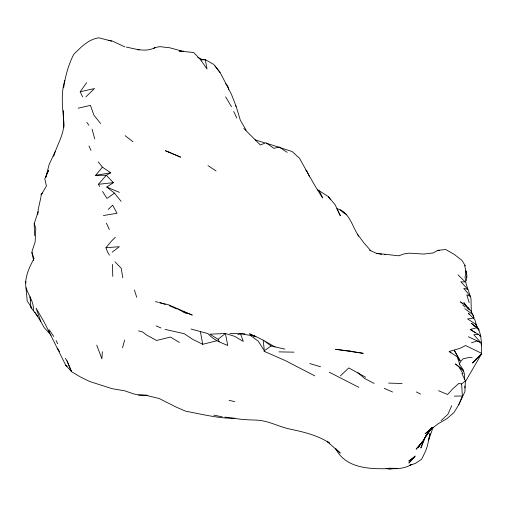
<?xml version="1.0" encoding="UTF-8"?>
<svg xmlns="http://www.w3.org/2000/svg" width="507" height="507" viewBox="0 0 507 507"><rect width="100%" height="100%" fill="white"/><g stroke="black" fill="none" stroke-linecap="round" stroke-linejoin="round"><path stroke-width="0.76" d="M466.364 280.675L466.871 275.377L464.697 265.643L465.318 265.877L461.89 260.294L454.107 254.305L445.742 249.539L437.972 250.3L433.193 252.923L423.839 254.07L409.086 253.164L404.199 253.874L398.743 255.794L376.524 253.361L369.565 250.205M63.755 127.333L63.331 110.818L63.831 126.978M102.357 351.725L101.875 358.836L96.736 345.096M31.795 252.296L34.07 258.608C29.298 267.056 24.273 278.02 26.009 287.773C28.646 295.518 34.127 302.096 33.443 310.778L37.531 316.038M37.727 214.366L38.285 209.087L40.883 197.388M466.066 271.79L465.046 277.171L466.193 284.142L470.959 298.217L471.333 312.445M40.966 196.659L41.289 193.744L42.525 193.123M63.711 87.426C65.359 76.025 68.464 64.687 73.705 54.401C80.847 47.373 88.376 39.229 98.846 37.816L111.698 41.099M64.763 80.556C60.536 94.473 62.741 108.492 63.844 122.605C64.136 134.767 56.847 145.008 53.679 156.352M464.431 379.483C465.534 373.532 462.834 368.443 459.165 363.994L459.786 364.318L457.238 356.884L449.196 351.452L459.722 348.442L465.648 345.552L481.644 353.347L481.346 341.604L480.516 334.861L478.31 328.853L471.554 323.428L479.033 330.038L475.705 324.239L467.593 318.947L472.448 318.295M481.574 353.816L472.511 362.923L481.574 353.816L465.375 381.644M460.128 362.803L460.369 361.745L463.1 358.855L469.412 357.359L472.175 357.334M122.536 347.783L124.64 340.07M55.326 151.238L49.166 164.452L45.712 177.532L46.866 174.585M34.489 235.628L34.203 223.625L38.164 211.666M433.079 427.306L428.485 440.551L430.037 433.637L427.407 445.887L425.722 450.786L421.678 459.222L415.258 463.468L409.878 465.217L411.906 464.311C404.909 468.525 396.664 469.374 388.692 468.253L397.564 468.36C376.34 469.064 347.124 471.142 335.723 448.733L340.235 453.068L327.23 441.591M47.443 173.109L48.596 170.162L44.793 178.775L46.422 185.999L41.187 194.884M425.024 437.313L420.804 448.023L425.861 435.57M432.179 427.731L425.081 433.808L438.13 423.789L446.825 418.769L453.942 412.584L458.765 404.719L462.397 395.973L461.604 383.983L465.401 380.922L461.883 373.507L462.999 373.621L459.57 368.038M451.731 405.682L447.915 414.289L441.033 420.645M458.765 404.719L464.913 391.689L465.401 380.922M420.74 443.549L418.148 447.77L432.065 427.49M82.647 96.907L80.201 91.754L86.634 82.628M431.749 427.914L425.576 436.54L430.899 429.042L427.528 432.693L432.135 427.902M102.395 167.152L110.729 172.767L106.286 175.257L95.595 175.359L102.395 167.152L98.288 161.879M109.43 255.135L107.522 251.941L105.938 247.714L111.293 241.281L115.336 237.27M99.645 186.544L98.377 184.307L106.286 175.257L113.391 182.659L106.762 187.026L114.481 193.135L121.154 201.425M153.963 48.596L154.939 47.595L159.825 46.65L169.693 47.766L182.907 51.34L183.667 51.042M85.936 96.818L94.441 88.554L80.201 91.754M108.232 209.435L112.674 205.151L117.035 213.282L103.396 215.551M340.406 375.871L348.753 367.924L365.598 377.208M191.057 329.056L208.111 333.669C212.965 339.709 220.767 342.567 227.751 345.451L225.419 333.486L209.892 334.195L218.118 339.253L225.419 333.486L234.697 336.35L243.322 341.433L240.489 333.733L237.853 334.747M112.174 252.182L119.348 246.7L105.938 247.714M107.611 197.983L114.481 193.135M284.814 349.076L271.106 345.983L264.305 350.705L264.61 351.503L285.365 360.616L314.752 375.845M154.939 47.595C146.022 52.563 135.635 48.938 126.363 47.088M471.497 342.814L476.91 341.008L480.731 342.51L481.46 345.134M165.067 329.373L184.269 333.739L192.635 339.322L202.711 344.285L216.958 340.755M475.262 332.807L470.243 329.423L475.363 328.219M78.154 108.181L90.436 105.386L93.909 115.152L100.557 123.505M95.595 175.359L110.729 172.767M394.528 468.506L389.794 469.184L386.144 468.417M469.298 314.505L468.417 313.294L468.76 313.25M98.377 184.307L113.391 182.659M479.654 335.767L480.902 336.61L478.513 334.392L473.811 334.728L480.731 342.51L468.303 336.749M182.907 51.34L179.129 51.042L193.617 52.5L200.721 59.896L205.354 59.699L213.745 64.414L220.33 72.9L231.401 94.232L236.192 106.457M454.247 396.119L462.397 395.973M327.18 441.229L329.385 443.004C317.521 435.215 303.712 432.002 290.029 429.099C278.698 426.767 268.526 420.626 256.726 420.132C249.393 419.828 242.004 419.815 234.785 418.326C218.156 418.459 201.919 414.206 185.676 411.209L176.335 407.178L159.192 398.508L145.566 395.251L138.563 394.985L133.728 393.907L124.449 390.745L112.212 388.717L89.809 381.543L80.594 377.05L71.538 371.701L65.695 365.154L44.413 322.541L36.105 308.186L40.845 321.647L44.134 327.528L51.087 335.241M278.932 351.877L293.984 352.162M229.982 333.441L244.989 333.821M388.622 383.083L402.083 383.52M138.563 394.985L147.733 395.34M145.566 395.251L147.797 395.34M224.842 417.153L234.785 418.326M137.232 49.654L139.298 49.933M349.19 351.009L335.526 349.272L363.259 353.341L349.19 351.009L353.392 351.706M240.489 333.733L250.344 335.4L258.234 341.141L264.305 350.705L263.241 340.178L254.615 335.951L250.179 334.766L255.883 336.743L249.539 333.802L254.799 336.502M108.295 40.37L112.478 41.105L124.893 46.904M376.524 253.361L381.739 254.324M213.758 415.138L222.18 416.824M437.972 250.3L439.48 250.604M229.101 400.378L234.741 401.601M461.604 383.983L458.892 383.355L452.738 388.825L447.586 394.503L438.517 390.694M138.5 330.894L142.321 331.832L147.074 335.323L156.562 340.47L170.51 337.06L179.415 342.459M264.432 142.765L255.084 139.881M266.707 143.329L292.114 151.523L299.51 158.304C307.039 171.658 314.118 185.188 322.68 197.964L319.29 190.847L317.325 189.567M155.503 301.621L158.342 302.387M309.815 363.557L320.544 366.751M384.249 254.349L385.624 254.78M165.263 304.409L159.566 302.622L168.394 304.732L192.286 315.062L183.464 311.799M169.458 305.778L176.67 308.883M106.762 187.026L119.392 192.356M156.099 325.874L160.947 327.972M263.913 351.199L264.61 351.503M384.262 388.381L392.551 392.012M197.774 57.361L202.572 59.661L205.354 59.699L207.002 69.015L200.721 59.896M374.134 383.438L364.438 378.336L357.543 372.423M329.297 372.208L358.848 387.354M416.329 391.936L420.531 394.085M30.667 300.581L30.065 296.887L30.895 307.451L31.871 307.964L27.194 300.987L26.009 287.773M177.792 309.036L186.291 313.51M275.098 347.016L263.241 340.178L271.106 345.983M470.243 329.423L478.513 334.392M319.29 190.847L328.308 196.577L335.083 204.657L340.374 215.836L336.876 208.662C348.867 211.603 351.75 224.772 357.353 233.993L358.481 236.224M207.997 165.624L216.077 170.979M287.165 152.366L279.11 146.96L273.907 148.342L265.953 142.72L260.325 144.983L243.785 128.442M66.943 366.041L65.72 365.154L66.886 366.136M464.83 308.712L472.701 314.498L474.02 318.13L473.31 315.601L470.788 310.607L469.095 309.283M125.102 135.673L132.891 141.649M463.176 369.977L455.432 363.925L463.721 371.016M341.439 210.963L340.235 210.006L346.832 214.854M342.643 211.913L344.449 213.346M449.196 351.452L451.008 352.954M458.848 359.482L460.058 360.483L454.291 350.299L459.298 359.723M462.232 303.338L460.451 301.836L465.02 305.037L468.316 309.283M305.696 170.086L306.874 171.1L309.581 176.93M48.545 331.065L49.648 332.104M458.03 274.876L465.268 281.981L460.825 281.784L467.866 289.307L463.772 288.382L470.521 296.513L466.801 294.801L469.165 302.603M462.796 304.865L464.995 307.033M225.514 83.592L227.117 85.17M468.417 313.294L474.793 319.638L477.106 327.503L475.705 324.239M114.988 261.789L121.211 268.285L122.783 277.76M370.788 250.731L363.906 242.878L357.435 234.152M457.238 356.884L460.058 360.483M86.767 122.415L88.928 125.197M30.895 307.451L33.443 310.778M215.145 65.986L220.051 72.495M328.308 196.577L330.564 199.752M65.327 358.367L67 360.807L71.538 371.701L67 360.807M235.419 105.595L236.268 106.863M49.052 329.531L53.736 336.509M57.171 348.03L59.655 351.731M465.92 305.797L463.867 302.666L469.336 309.352L468.291 307.705M102.566 191.475L107.034 198.529M34.774 312.097L40.845 321.647M246.11 130.198L240.299 120.115L236.465 107.376M478.31 328.853L479.033 330.038M225.609 96.85L231.503 106.762M56.087 340.527L57.709 343.752M233.702 111.477L236.756 118.023M88.972 145.978L90.981 150.376M106.438 223.143L109.316 229.582M218.118 339.253L219.151 341.775M34.203 223.625L35.788 228.213L35.148 241.864L32.112 251.041L32.125 253.899L33.696 260.56M134.399 290.074L136.744 297.305M227.656 85.696L228.689 89.435M92.078 129.165L94.739 138.905M465.832 270.763L466.497 274.838M200.43 331.711L202.711 344.285M466.674 276.239L466.846 277.646M25.724 281.436L25.889 282.976M26.459 288.382L26.624 289.928M464.792 386.093L464.906 388.032M112.427 264.401L112.782 276.41M422.217 441.958L416.196 449.088L422.217 441.958M415.113 456.104L408.927 462.967L415.113 456.104M414.384 456.946L408.927 460.983L414.384 456.946M168.888 152.144L165.39 150.706L180.65 157.164L168.888 152.144"/></g></svg>
